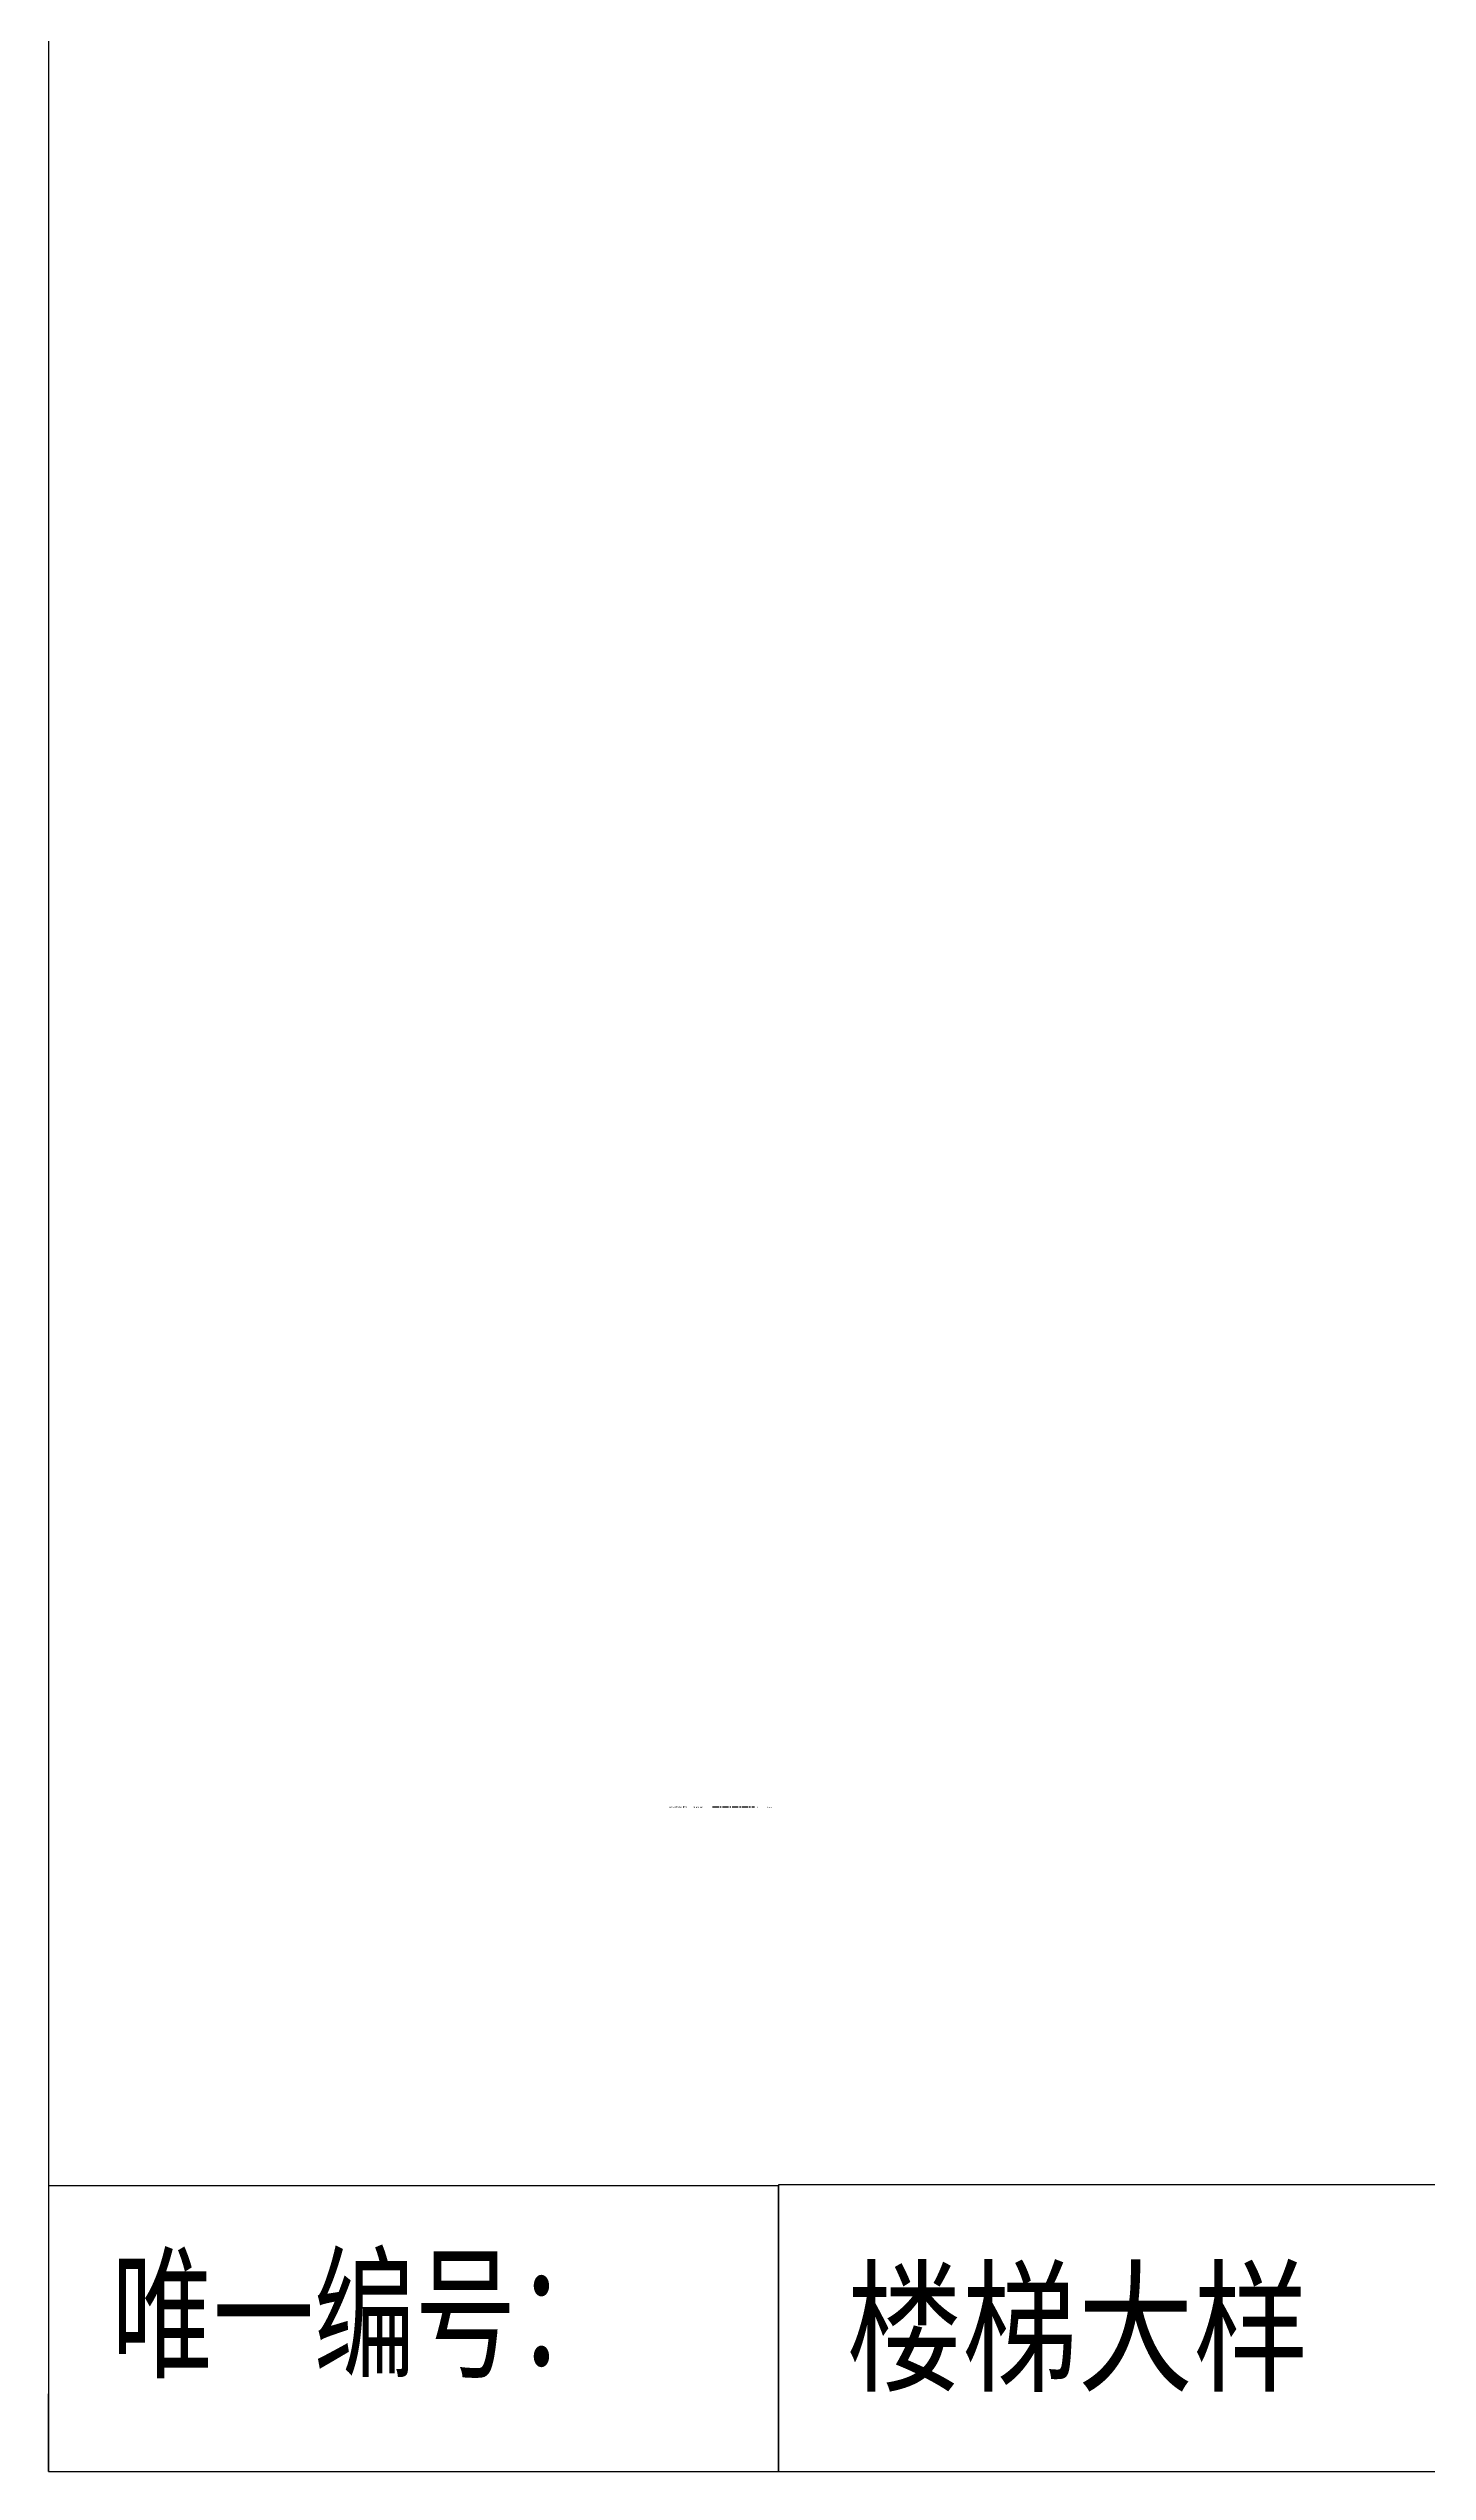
# Model space of a CAD drawing. Extents: x -678900 to 2378000, y 0 to 1840591.
# Drawn here: x -196661 to 85325, y 0 to 495627 of the extents above; entities that cross this region are included whole.
import ezdxf

# ---------------------------------------------------------------- set-up
doc = ezdxf.new("R2010")
doc.units = 0
doc.header["$LTSCALE"] = 1000
doc.header["$MEASUREMENT"] = 0
doc.linetypes.add('CENTER', pattern=[2, 1.25, -0.25, 0.25, -0.25])
doc.layers.get('0').update_dxf_attribs({"linetype": 'CONTINUOUS'})
doc.layers.add('AD-ARCH-AXIS', color=1, linetype='CENTER')
doc.layers.add('C-XREF-SLCT', color=7, linetype='CONTINUOUS', plot=False)
doc.styles.add('Acs', font='', dxfattribs={"width": 0.7})
doc.styles.add('TH-STYLE1', font='', dxfattribs={"width": 0.7})
doc.styles.get('Acs').set_extended_font_data('SimSun')
doc.styles.get('TH-STYLE1').set_extended_font_data('SimSun')

# ---------------------------------------------------------------- blocks, each defined once
blk = doc.blocks.new('AcsAcadShareArea')
for points in [[(0, 0), (118900, 0), (118900, 85000), (0, 85000)], [(0, 0), (6893, 0), (6893, 2699), (0, 2699)], [(6893, 0), (28409, 0), (28409, 2708), (6893, 2708)], [(0, 733), (0, 733), (0, 0), (0, 0)]]:
    blk.add_lwpolyline(points, close=True)
at = {"insert": (597, 1991), "char_height": 1000, "width": 6073.9, "attachment_point": 1, "style": 'Acs'}
blk.add_mtext('唯一编号：', dxfattribs=at)
at = {"style": 'Acs', "width": 0.8}
blk.add_attdef('唯一编号', (7537, 861), '', height=1000, dxfattribs=at)

msp = doc.modelspace()

# ---------------------------------------------------------------- linework, layer by layer
at = {"layer": 'AD-ARCH-AXIS'}
msp.add_line((-60862.2, 135936.2), (-52309.2, 135936.2), dxfattribs=at)

# ---------------------------------------------------------------- block references
at = {"layer": 'C-XREF-SLCT', "xscale": 21.65400651098969, "yscale": 21.65400651098969, "zscale": 21.65400651098969}
msp.add_blockref('AcsAcadShareArea', (-196661.3, 0), dxfattribs=at).add_auto_attribs({'唯一编号': '楼梯大样'})

# ---------------------------------------------------------------- texts
at = {"layer": 'AD-ARCH-AXIS', "style": 'TH-STYLE1', "width": 0.8}
for s, p in [('建筑专业构件定位轴、层高线', (-69756.7, 135754.3)), ('AD-ARCH-AXIS', (-64762.6, 135754.3)), ('1', (-51762.6, 135754.3)), ('Center', (-49762.6, 135756.8))]:
    msp.add_text(s, height=250, dxfattribs=at).set_placement(p)

doc.saveas('drawing.dxf')
